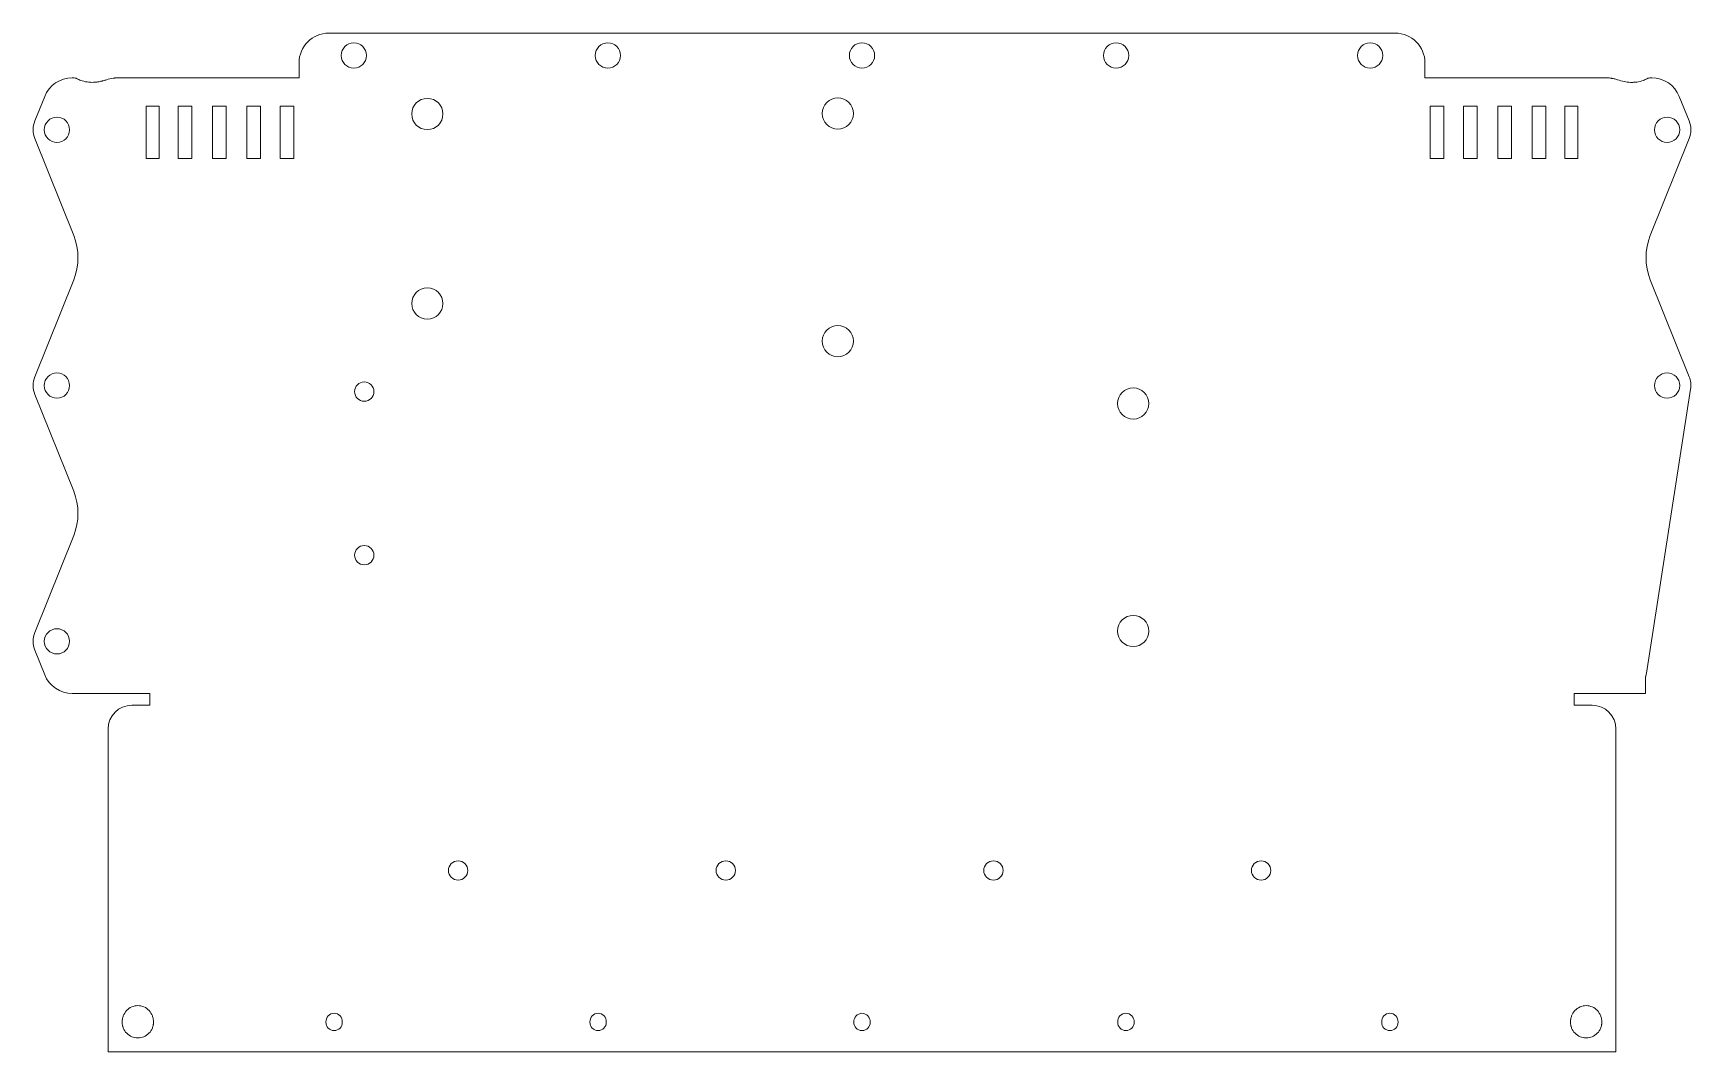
# Model space of a CAD drawing. Header units: millimetres. Extents: x 36 to 594, y 29 to 372.
import ezdxf

# ---------------------------------------------------------------- set-up
doc = ezdxf.new("R2010")
doc.units = ezdxf.units.MM

msp = doc.modelspace()

# ---------------------------------------------------------------- linework, layer by layer
at = {"color": 7, "linetype": 'Continuous', "lineweight": 15}
for p, q in [((135.74, 371.58), (494.34, 371.58)), ((125.74, 361.58), (125.74, 356.58)), ((504.34, 361.58), (504.34, 356.58)), ((49.5, 356.58), (49.74, 356.58)), ((65.67, 356.58), (125.74, 356.58)), ((564.41, 356.58), (504.34, 356.58)), ((580.58, 356.58), (580.35, 356.58)), ((40.22, 350.3), (36.92, 342.06)), ((74.34, 347.02), (78.74, 347.02)), ((74.34, 329.42), (74.34, 347.02)), ((78.74, 347.02), (78.74, 329.42)), ((85.14, 347.02), (89.74, 347.02)), ((85.14, 329.42), (85.14, 347.02)), ((89.74, 347.02), (89.74, 329.42)), ((96.64, 347.02), (101.24, 347.02)), ((96.64, 329.42), (96.64, 347.02)), ((101.24, 347.02), (101.24, 329.42)), ((108.14, 347.02), (112.74, 347.02)), ((108.14, 329.42), (108.14, 347.02)), ((112.74, 347.02), (112.74, 329.42)), ((119.44, 347.02), (124.04, 347.02)), ((119.44, 329.42), (119.44, 347.02)), ((124.04, 347.02), (124.04, 329.42)), ((510.64, 347.02), (506.04, 347.02)), ((506.04, 347.02), (506.04, 329.42)), ((510.64, 329.42), (510.64, 347.02)), ((521.94, 347.02), (517.34, 347.02)), ((517.34, 347.02), (517.34, 329.42)), ((521.94, 329.42), (521.94, 347.02)), ((533.44, 347.02), (528.84, 347.02)), ((528.84, 347.02), (528.84, 329.42)), ((533.44, 329.42), (533.44, 347.02)), ((544.94, 347.02), (540.34, 347.02)), ((540.34, 347.02), (540.34, 329.42)), ((544.94, 329.42), (544.94, 347.02)), ((555.74, 347.02), (551.34, 347.02)), ((551.34, 347.02), (551.34, 329.42)), ((555.74, 329.42), (555.74, 347.02)), ((589.86, 350.3), (593.17, 342.06)), ((36.92, 336.11), (49.97, 303.52)), ((593.17, 336.11), (580.11, 303.52)), ((78.74, 329.42), (74.34, 329.42)), ((89.74, 329.42), (85.14, 329.42)), ((101.24, 329.42), (96.64, 329.42)), ((112.74, 329.42), (108.14, 329.42)), ((124.04, 329.42), (119.44, 329.42)), ((506.04, 329.42), (510.64, 329.42)), ((517.34, 329.42), (521.94, 329.42)), ((528.84, 329.42), (533.44, 329.42)), ((540.34, 329.42), (544.94, 329.42)), ((551.34, 329.42), (555.74, 329.42)), ((49.97, 288.64), (36.92, 256.06)), ((580.11, 288.64), (593.17, 256.06)), ((593.65, 251.85), (578.8, 156.35)), ((36.92, 250.11), (49.97, 217.52)), ((49.97, 202.64), (36.92, 170.06)), ((36.92, 164.11), (40.22, 155.86)), ((578.55, 149.58), (578.55, 155.25)), ((49.5, 149.58), (75.54, 149.58)), ((69.54, 145.58), (75.54, 145.58)), ((75.54, 149.58), (75.54, 145.58)), ((578.55, 149.58), (554.54, 149.58)), ((554.54, 149.58), (554.54, 145.58)), ((560.54, 145.58), (554.54, 145.58)), ((61.54, 137.58), (61.54, 29.04)), ((568.54, 137.58), (568.54, 29.04)), ((568.54, 29.04), (61.54, 29.04))]:
    msp.add_line(p, q, dxfattribs=at)
for centre, radius in [((144.17, 364.08), 4.25), ((229.6, 364.08), 4.25), ((315.04, 364.08), 4.25), ((400.48, 364.08), 4.25), ((485.92, 364.08), 4.25), ((168.89, 344.4), 5.25), ((306.92, 344.54), 5.25), ((44.34, 339.08), 4.25), ((585.75, 339.08), 4.25), ((168.89, 280.66), 5.25), ((306.92, 268.04), 5.25), ((44.34, 253.08), 4.25), ((585.75, 253.08), 4.25), ((147.67, 251.05), 3.25), ((406.24, 247.04), 5.25), ((147.67, 196.05), 3.25), ((406.24, 170.54), 5.25), ((44.34, 167.08), 4.25), ((179.24, 90.02), 3.25), ((269.24, 90.02), 3.25), ((359.24, 90.02), 3.25), ((449.24, 90.02), 3.25)]:
    msp.add_circle(centre, radius, dxfattribs=at)
for centre, radius, start, end in [((135.74, 361.58), 10, 90, 180), ((494.34, 361.58), 10, 0, 90), ((49.5, 346.58), 10, 90, 158.1635), ((49.74, 353.58), 3, 62.6596, 90), ((56.11, 365.91), 10.88, 242.6596, 249.6868), ((573.97, 365.91), 10.88, 290.3132, 297.3404), ((580.35, 353.58), 3, 90, 117.3404), ((580.58, 346.58), 10, 21.8365, 90), ((44.34, 339.08), 8, 158.1635, 201.8365), ((585.75, 339.08), 8, 338.1635, 21.8365), ((31.41, 296.08), 20, 338.1635, 21.8365), ((598.68, 296.08), 20, 158.1635, 201.8365), ((44.34, 253.08), 8, 158.1635, 201.8365), ((585.75, 253.08), 8, 351.1634, 21.8365), ((31.41, 210.08), 20, 338.1635, 21.8365), ((44.34, 167.08), 8, 158.1635, 201.8365), ((570.9, 157.58), 8, 343.0481, 351.1634), ((49.5, 159.58), 10, 201.8365, 270), ((69.54, 137.58), 8, 90, 180), ((560.54, 137.58), 8, 0, 90)]:
    msp.add_arc(centre, radius, start, end, dxfattribs=at)
for points, knots in [([(61.02, 355.92), (60.64, 355.79), (60.28, 355.68), (59.85, 355.56), (59.77, 355.54), (59.6, 355.5), (59.51, 355.47), (59.23, 355.4), (59.04, 355.36), (58.49, 355.24), (58.12, 355.18), (57.58, 355.11), (57.4, 355.09), (57.13, 355.07), (57.04, 355.06), (56.87, 355.05), (56.78, 355.05), (55.19, 354.98), (53.74, 355.2), (52.34, 355.71)], [0, 0, 0, 0, 0.125, 0.125, 0.15625, 0.15625, 0.1875, 0.1875, 0.25, 0.25, 0.375, 0.375, 0.4375, 0.4375, 0.46875, 0.46875, 0.5, 0.5, 1, 1, 1, 1]), ([(65.67, 356.58), (65.23, 356.58), (64.81, 356.57), (64.22, 356.53), (64.03, 356.52), (63.76, 356.5), (63.66, 356.49), (63.53, 356.47), (63.49, 356.47), (63.4, 356.46), (63.37, 356.45), (62.51, 356.34), (61.75, 356.17), (61.02, 355.92)], [0, 0, 0, 0, 0.25, 0.25, 0.375, 0.375, 0.4375, 0.4375, 0.46875, 0.46875, 0.5, 0.5, 1, 1, 1, 1]), ([(569.07, 355.92), (568.7, 356.05), (568.33, 356.15), (567.75, 356.28), (567.56, 356.32), (567.27, 356.37), (567.17, 356.39), (567.02, 356.41), (566.97, 356.42), (566.87, 356.43), (566.81, 356.44), (566.08, 356.53), (565.3, 356.58), (564.41, 356.58)], [0, 0, 0, 0, 0.25, 0.25, 0.375, 0.375, 0.4375, 0.4375, 0.46875, 0.46875, 0.5, 0.5, 1, 1, 1, 1]), ([(577.75, 355.71), (577.03, 355.45), (576.31, 355.26), (575.24, 355.1), (574.88, 355.06), (574.33, 355.04), (574.14, 355.03), (573.86, 355.03), (573.77, 355.03), (573.58, 355.04), (573.48, 355.04), (572.05, 355.1), (570.61, 355.4), (569.07, 355.92)], [0, 0, 0, 0, 0.25, 0.25, 0.375, 0.375, 0.4375, 0.4375, 0.46875, 0.46875, 0.5, 0.5, 1, 1, 1, 1]), ([(66.29, 39.05), (66.29, 39.49), (66.31, 39.76), (66.43, 40.46), (66.52, 40.8), (66.9, 41.8), (67.27, 42.39), (68.25, 43.44), (68.82, 43.85), (70.14, 44.42), (70.83, 44.57), (72.26, 44.57), (72.95, 44.42), (74.26, 43.85), (74.83, 43.44), (75.81, 42.4), (76.18, 41.8), (76.56, 40.8), (76.66, 40.46), (76.73, 40.02), (76.74, 39.94), (76.76, 39.78), (76.77, 39.7), (76.79, 39.45), (76.79, 39.26), (76.79, 39.05)], [0, 0, 0, 0, 0.0625, 0.0625, 0.125, 0.125, 0.25, 0.25, 0.375, 0.375, 0.5, 0.5, 0.625, 0.625, 0.75, 0.75, 0.875, 0.875, 0.9375, 0.9375, 0.953125, 0.953125, 0.96875, 0.96875, 1, 1, 1, 1]), ([(76.79, 39.05), (76.79, 38.86), (76.79, 38.68), (76.77, 38.42), (76.76, 38.33), (76.74, 38.17), (76.73, 38.1), (76.65, 37.68), (76.56, 37.34), (76.17, 36.36), (75.79, 35.78), (74.8, 34.79), (74.22, 34.4), (72.92, 33.87), (72.25, 33.73), (70.84, 33.73), (70.16, 33.87), (68.86, 34.41), (68.29, 34.79), (67.3, 35.79), (66.92, 36.36), (66.59, 37.18), (66.54, 37.34), (66.46, 37.59), (66.44, 37.68), (66.4, 37.85), (66.38, 37.94), (66.32, 38.32), (66.29, 38.66), (66.29, 39.05)], [0, 0, 0, 0, 0.03125, 0.03125, 0.046875, 0.046875, 0.0625, 0.0625, 0.125, 0.125, 0.25, 0.25, 0.375, 0.375, 0.5, 0.5, 0.625, 0.625, 0.75, 0.75, 0.875, 0.875, 0.90625, 0.90625, 0.921875, 0.921875, 0.9375, 0.9375, 1, 1, 1, 1]), ([(134.8, 39.05), (134.78, 39.87), (135.02, 40.56), (136.06, 41.68), (136.78, 42), (138.3, 42), (139.03, 41.68), (140.06, 40.56), (140.31, 39.87), (140.29, 39.05)], [0, 0, 0, 0, 0.25, 0.25, 0.5, 0.5, 0.75, 0.75, 1, 1, 1, 1]), ([(140.29, 39.05), (140.31, 38.25), (140.05, 37.57), (139.01, 36.5), (138.29, 36.2), (137.17, 36.2), (136.81, 36.27), (136.12, 36.56), (135.82, 36.77), (135.03, 37.58), (134.78, 38.25), (134.8, 39.05)], [0, 0, 0, 0, 0.25, 0.25, 0.5, 0.5, 0.625, 0.625, 0.75, 0.75, 1, 1, 1, 1]), ([(223.55, 39.05), (223.53, 39.87), (223.77, 40.56), (224.81, 41.68), (225.53, 42), (227.05, 42), (227.78, 41.68), (228.81, 40.56), (229.06, 39.87), (229.04, 39.05)], [0, 0, 0, 0, 0.25, 0.25, 0.5, 0.5, 0.75, 0.75, 1, 1, 1, 1]), ([(229.04, 39.05), (229.06, 38.25), (228.8, 37.57), (227.76, 36.5), (227.04, 36.2), (225.92, 36.2), (225.56, 36.27), (224.87, 36.56), (224.57, 36.77), (223.78, 37.58), (223.53, 38.25), (223.55, 39.05)], [0, 0, 0, 0, 0.25, 0.25, 0.5, 0.5, 0.625, 0.625, 0.75, 0.75, 1, 1, 1, 1]), ([(312.3, 39.05), (312.28, 39.88), (312.52, 40.55), (313.56, 41.68), (314.23, 41.98), (315.04, 42)], [0.0000003, 0.0000003, 0.0000003, 0.0000003, 0.5000002, 0.5000002, 1, 1, 1, 1]), ([(315.04, 36.2), (314.23, 36.22), (313.58, 36.5), (312.53, 37.58), (312.28, 38.25), (312.3, 39.05)], [0, 0, 0, 0, 0.5, 0.5, 1, 1, 1, 1]), ([(315.04, 42), (315.85, 41.98), (316.53, 41.68), (317.56, 40.56), (317.81, 39.87), (317.79, 39.05)], [0, 0, 0, 0, 0.5, 0.5, 1, 1, 1, 1]), ([(317.79, 39.05), (317.81, 38.25), (317.55, 37.57), (316.51, 36.5), (315.85, 36.22), (315.04, 36.2)], [0, 0, 0, 0, 0.5, 0.5, 1, 1, 1, 1]), ([(401.05, 39.05), (401.03, 39.87), (401.27, 40.56), (402.31, 41.68), (403.03, 42), (404.55, 42), (405.28, 41.68), (406.31, 40.56), (406.56, 39.87), (406.54, 39.05)], [0, 0, 0, 0, 0.25, 0.25, 0.5, 0.5, 0.75, 0.75, 1, 1, 1, 1]), ([(406.54, 39.05), (406.56, 38.25), (406.3, 37.57), (405.26, 36.5), (404.54, 36.2), (403.42, 36.2), (403.06, 36.27), (402.37, 36.56), (402.07, 36.77), (401.28, 37.58), (401.03, 38.25), (401.05, 39.05)], [0, 0, 0, 0, 0.25, 0.25, 0.5, 0.5, 0.625, 0.625, 0.75, 0.75, 1, 1, 1, 1]), ([(489.8, 39.05), (489.78, 39.87), (490.02, 40.56), (491.06, 41.68), (491.78, 42), (493.3, 42), (494.03, 41.68), (495.06, 40.56), (495.31, 39.87), (495.29, 39.05)], [0, 0, 0, 0, 0.25, 0.25, 0.5, 0.5, 0.75, 0.75, 1, 1, 1, 1]), ([(495.29, 39.05), (495.31, 38.25), (495.05, 37.57), (494.01, 36.5), (493.29, 36.2), (492.17, 36.2), (491.81, 36.27), (491.12, 36.56), (490.82, 36.77), (490.03, 37.58), (489.78, 38.25), (489.8, 39.05)], [0, 0, 0, 0, 0.25, 0.25, 0.5, 0.5, 0.625, 0.625, 0.75, 0.75, 1, 1, 1, 1]), ([(553.29, 39.05), (553.29, 39.49), (553.31, 39.76), (553.43, 40.46), (553.52, 40.8), (553.9, 41.8), (554.27, 42.39), (555.25, 43.44), (555.82, 43.84), (557.14, 44.42), (557.83, 44.57), (559.26, 44.57), (559.95, 44.42), (561.26, 43.85), (561.83, 43.44), (562.81, 42.4), (563.18, 41.8), (563.56, 40.8), (563.66, 40.46), (563.73, 40.02), (563.74, 39.94), (563.76, 39.79), (563.77, 39.7), (563.79, 39.45), (563.79, 39.26), (563.79, 39.05)], [0, 0, 0, 0, 0.0625, 0.0625, 0.125, 0.125, 0.25, 0.25, 0.375, 0.375, 0.5, 0.5, 0.625, 0.625, 0.75, 0.75, 0.875, 0.875, 0.9375, 0.9375, 0.953125, 0.953125, 0.96875, 0.96875, 1, 1, 1, 1]), ([(563.79, 39.05), (563.79, 38.86), (563.79, 38.68), (563.77, 38.42), (563.76, 38.33), (563.74, 38.17), (563.73, 38.1), (563.65, 37.68), (563.56, 37.34), (563.17, 36.36), (562.79, 35.78), (561.8, 34.79), (561.22, 34.4), (559.92, 33.87), (559.25, 33.73), (557.84, 33.73), (557.16, 33.87), (555.86, 34.4), (555.29, 34.79), (554.3, 35.79), (553.92, 36.36), (553.59, 37.18), (553.54, 37.34), (553.46, 37.59), (553.44, 37.68), (553.4, 37.85), (553.38, 37.94), (553.32, 38.32), (553.29, 38.66), (553.29, 39.05)], [0, 0, 0, 0, 0.03125, 0.03125, 0.046875, 0.046875, 0.0625, 0.0625, 0.125, 0.125, 0.25, 0.25, 0.375, 0.375, 0.5, 0.5, 0.625, 0.625, 0.75, 0.75, 0.875, 0.875, 0.90625, 0.90625, 0.921875, 0.921875, 0.9375, 0.9375, 1, 1, 1, 1])]:
    msp.add_open_spline(points, degree=3, knots=knots, dxfattribs=at)

doc.saveas('drawing.dxf')
